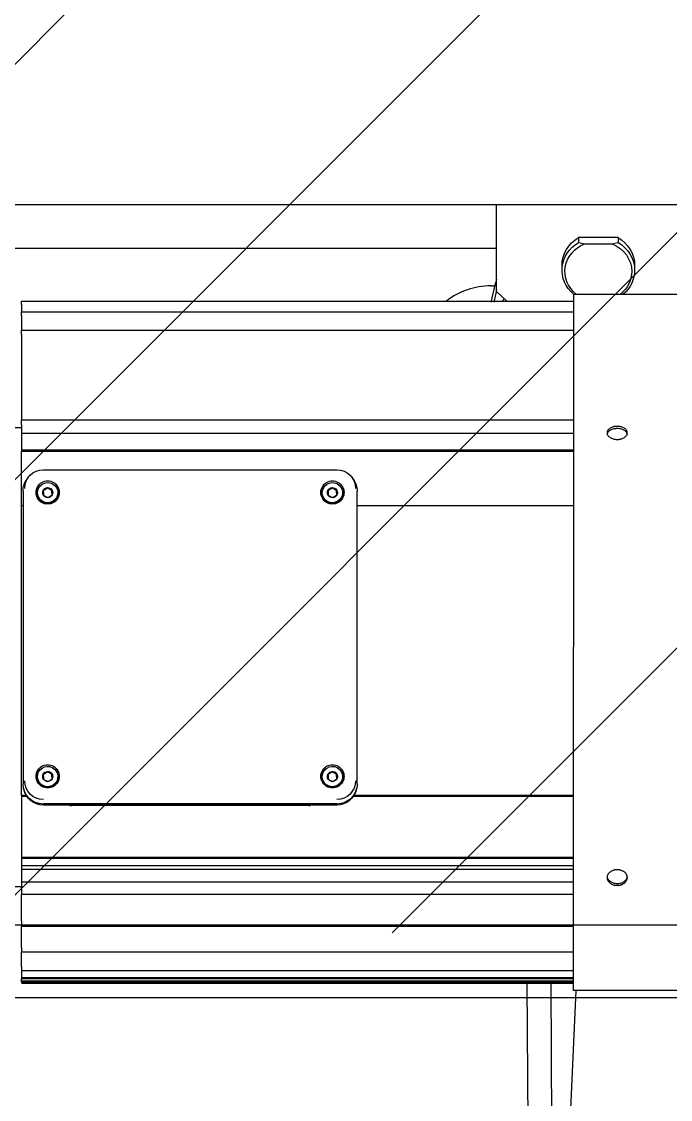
# Model space of a CAD drawing. Extents: x -599358 to 2865263, y -1062760 to 486533.
# Drawn here: x 242972 to 243323, y -693039 to -692457 of the extents above; entities that cross this region are included whole.
import ezdxf

# ---------------------------------------------------------------- set-up
doc = ezdxf.new("R2010")
doc.units = 0
for name, color, linetype in [('A-HATCH-1', 252, 'Continuous'), ('EWHS5T6M-1', 7, 'Continuous'), ('EWHS5T6M-3', 7, 'Continuous'), ('FHSGH10105-主梁-06', 7, 'Continuous'), ('零件1^葫芦小车', 7, 'Continuous')]:
    doc.layers.add(name, color=color, linetype=linetype)

msp = doc.modelspace()

# ---------------------------------------------------------------- hatches: boundary and pattern name
at = {"layer": 'A-HATCH-1'}
h = msp.add_hatch(dxfattribs=at)
h.set_pattern_fill('ANSI31', color=4, scale=100, angle=180)
h.set_pattern_definition([(45, (-1151239.83, -1271056.52), (-112.253202, 112.253202), [])])
h.paths.add_polyline_path([(244910.57, -692074.03), (237134.85, -692074.03), (237134.85, -692949.03), (244910.57, -692949.03)])

# ---------------------------------------------------------------- linework, layer by layer
at = {"layer": 'EWHS5T6M-1', "color": 4, "linetype": 'Continuous'}
msp.add_line((243226.26, -692599.46), (243228.37, -692599.46), dxfattribs=at)
for centre, radius, start, end in [((243226.26, -692638.74), 39.29, 90, 127.58862), ((243372.4, -692638.74), 149.29, 163.31441, 168.24061), ((243372.4, -692638.74), 147.71, 165.4857, 168.1137)]:
    msp.add_arc(centre, radius, start, end, dxfattribs=at)
at = {"layer": 'EWHS5T6M-3', "color": 4, "linetype": 'Continuous'}
for p, q in [((242866.4, -692555.46), (243780.97, -692555.46)), ((243229.4, -692602.52), (243229.4, -692555.46)), ((243295.06, -692573.33), (243273.74, -692573.33)), ((243273.74, -692573.33), (243273.74, -692575.98)), ((243273.74, -692575.98), (243277.03, -692576.65)), ((243277.03, -692576.65), (243291.77, -692576.65)), ((243291.77, -692576.65), (243295.06, -692575.98)), ((243295.06, -692573.33), (243295.06, -692575.98)), ((243264.76, -692590.94), (243264.76, -692588.28)), ((243304.04, -692588.28), (243304.04, -692590.94)), ((243229.4, -692602.52), (243235.01, -692607.61)), ((243271.04, -692603.89), (243271.04, -692794.68)), ((243271.04, -692603.89), (243406.97, -692603.89)), ((242972.47, -692609.54), (242972.47, -692607.61)), ((242972.47, -692607.61), (243271.04, -692607.61)), ((242972.47, -692609.54), (242972.47, -692613.51)), ((242972.47, -692615.7), (242972.47, -692613.51)), ((242972.47, -692613.51), (243271.04, -692613.51)), ((242972.47, -692615.7), (242972.47, -692623.33)), ((242972.47, -692625.77), (242972.47, -692623.33)), ((242972.47, -692623.33), (243271.04, -692623.33)), ((242972.47, -692625.77), (242972.47, -692671.83)), ((242947.33, -692675.91), (242972.47, -692675.91)), ((242972.47, -692674.51), (242972.47, -692671.83)), ((242972.47, -692671.83), (243271.04, -692671.83)), ((242972.47, -692674.51), (242972.47, -692675.91)), ((242972.47, -692675.91), (242972.47, -692676.06)), ((242972.47, -692676.06), (242972.47, -692688.68)), ((242972.47, -692679.08), (243271.04, -692679.08)), ((243271.04, -692688.27), (242972.47, -692688.27)), ((242972.47, -692689.51), (242972.47, -692688.68)), ((242972.47, -692688.68), (243271.04, -692688.68)), ((242972.47, -692718.21), (242972.47, -692689.51)), ((242984.26, -692698.81), (243142.97, -692698.81)), ((242975.45, -692703.81), (242976.18, -692702.84)), ((243151.05, -692702.84), (243151.78, -692703.81)), ((242973.26, -692710.38), (242973.26, -692868.49)), ((242981.11, -692711.7), (242981.11, -692711.2)), ((242986.47, -692708.71), (242984.19, -692710.19)), ((242986.47, -692708.71), (242986.47, -692708.44)), ((242988.89, -692709.94), (242986.47, -692708.71)), ((242988.89, -692709.94), (242988.89, -692709.67)), ((242989.04, -692712.65), (242988.89, -692709.94)), ((242992.11, -692711.2), (242992.11, -692711.7)), ((243135.11, -692711.7), (243135.11, -692711.2)), ((243140.47, -692708.71), (243138.19, -692710.19)), ((243140.47, -692708.71), (243140.47, -692708.44)), ((243142.89, -692709.94), (243140.47, -692708.71)), ((243142.89, -692709.94), (243142.89, -692709.67)), ((243143.04, -692712.65), (243142.89, -692709.94)), ((243146.11, -692711.2), (243146.11, -692711.7)), ((243153.97, -692868.49), (243153.97, -692710.38)), ((242972.47, -692874.76), (242972.47, -692718.21)), ((242973.26, -692718.21), (242972.47, -692718.21)), ((243271.04, -692718.21), (243153.97, -692718.21)), ((243271.04, -692980.21), (243271.04, -692794.68)), ((242986.47, -692862.13), (242984.19, -692863.61)), ((242986.47, -692862.13), (242986.47, -692861.86)), ((242988.89, -692863.36), (242986.47, -692862.13)), ((242988.89, -692863.36), (242988.89, -692863.08)), ((242989.04, -692866.07), (242988.89, -692863.36)), ((243140.47, -692862.13), (243138.19, -692863.61)), ((243140.47, -692862.13), (243140.47, -692861.86)), ((243142.89, -692863.36), (243140.47, -692862.13)), ((243142.89, -692863.36), (243142.89, -692863.08)), ((243143.04, -692866.07), (243142.89, -692863.36)), ((242981.11, -692865.11), (242981.11, -692864.62)), ((242992.11, -692864.62), (242992.11, -692865.11)), ((243135.11, -692865.11), (243135.11, -692864.62)), ((243146.11, -692864.62), (243146.11, -692865.11)), ((242972.47, -692874.76), (242972.47, -692875.3)), ((242974.95, -692874.76), (242972.47, -692874.76)), ((242975.31, -692875.3), (242972.47, -692875.3)), ((242972.47, -692875.3), (242972.47, -692907.18)), ((242973.61, -692871.33), (242973.48, -692870.67)), ((243271.04, -692875.3), (243151.92, -692875.3)), ((243271.04, -692874.76), (243152.27, -692874.76)), ((243153.75, -692870.67), (243153.61, -692871.33)), ((243142.97, -692879.44), (242984.26, -692879.44)), ((243142.97, -692879.99), (242984.26, -692879.99)), ((243127.8, -692880.25), (242999.43, -692880.25)), ((242972.47, -692907.18), (242972.47, -692908.28)), ((242972.47, -692907.87), (242972.47, -692923.93)), ((243271.04, -692908.28), (242972.47, -692908.28)), ((243271.04, -692908.89), (242972.47, -692908.89)), ((242972.47, -692912.76), (243271.04, -692912.76)), ((242972.47, -692914.74), (243271.04, -692914.74)), ((242972.47, -692921.47), (243271.04, -692921.47)), ((242972.47, -692924.18), (242947.33, -692924.18)), ((242972.47, -692923.93), (242972.47, -692924.18)), ((242972.47, -692925.44), (242972.47, -692924.18)), ((242972.47, -692925.44), (242972.47, -692928.36)), ((242972.47, -692942.85), (242972.47, -692928.36)), ((243271.04, -692928.36), (242972.47, -692928.36)), ((242972.47, -692942.85), (242972.47, -692945.56)), ((242972.47, -692956.97), (242972.47, -692945.56)), ((243271.04, -692945.56), (242972.47, -692945.56)), ((242972.47, -692956.97), (242972.47, -692959.45)), ((242972.47, -692958.05), (242972.47, -692959.45)), ((242972.47, -692967.47), (242972.47, -692959.45)), ((243271.04, -692959.45), (242972.47, -692959.45)), ((242972.47, -692967.47), (242972.47, -692959.45)), ((242972.47, -692967.47), (242972.47, -692969.69)), ((242972.47, -692967.47), (242972.47, -692969.69)), ((242972.47, -692969.69), (242972.47, -692973.32)), ((243271.04, -692969.69), (242972.47, -692969.69)), ((242972.47, -692969.69), (242972.47, -692973.32)), ((242972.47, -692973.32), (242972.47, -692973.97)), ((243271.04, -692973.32), (242972.47, -692973.32)), ((242972.47, -692973.32), (242972.47, -692973.97)), ((242972.47, -692975.13), (242972.47, -692973.97)), ((243271.04, -692973.97), (242972.47, -692973.97)), ((242972.47, -692975.13), (242972.47, -692973.97)), ((243271.04, -692975.13), (242972.47, -692975.13)), ((242972.47, -692975.78), (242972.47, -692975.13)), ((242972.47, -692975.78), (242972.47, -692975.13)), ((243271.04, -692975.78), (242972.47, -692975.78)), ((243271.04, -692976.49), (242972.47, -692976.49)), ((243271.04, -692976.49), (242972.47, -692976.49)), ((243271.04, -692980.21), (243271.04, -692976.49)), ((243406.97, -692980.21), (243271.04, -692980.21)), ((243406.97, -692980.21), (243271.04, -692980.21))]:
    msp.add_line(p, q, dxfattribs=at)
for centre, radius, start, end in [((242966.39, -692679.96), 34.84, 300.70928, 305.18085), ((243530.07, -692682.13), 546.59, 182.91433, 183.19856), ((243002.5, -692679.81), 32.81, 240.75757, 245.50843), ((243527.81, -692682.25), 539.61, 182.91249, 183.2004), ((243120.39, -692679.96), 34.84, 300.70928, 305.18085), ((243684.07, -692682.13), 546.59, 182.91433, 183.19856), ((243156.5, -692679.81), 32.81, 240.75757, 245.50843), ((243681.81, -692682.25), 539.61, 182.91249, 183.2004), ((243000.37, -692683.98), 32.83, 240.75922, 245.50678), ((242968.94, -692683.87), 34.88, 300.71139, 305.17874), ((243154.37, -692683.98), 32.83, 240.75922, 245.50678), ((243122.94, -692683.87), 34.88, 300.71139, 305.17874), ((242966.39, -692833.38), 34.84, 300.70928, 305.18085), ((243530.07, -692835.54), 546.59, 182.91433, 183.19856), ((243002.5, -692833.23), 32.81, 240.75757, 245.50843), ((243527.81, -692835.67), 539.61, 182.91249, 183.2004), ((243120.39, -692833.38), 34.84, 300.70928, 305.18085), ((243684.07, -692835.54), 546.59, 182.91433, 183.19856), ((243156.5, -692833.23), 32.81, 240.75757, 245.50843), ((243681.81, -692835.67), 539.61, 182.91249, 183.2004), ((243000.37, -692837.39), 32.83, 240.75922, 245.50678), ((242968.94, -692837.28), 34.88, 300.71139, 305.17874), ((243154.37, -692837.39), 32.83, 240.75922, 245.50678), ((243122.94, -692837.28), 34.88, 300.71139, 305.17874), ((242999.25, -692877.13), 3.12, 258.83199, 273.3239), ((243127.98, -692877.13), 3.12, 266.67523, 281.16889)]:
    msp.add_arc(centre, radius, start, end, dxfattribs=at)
at = {"layer": 'EWHS5T6M-3', "color": 4, "linetype": 'Continuous', "extrusion": (0, 0, -1)}
for centre, major_axis, ratio, start_param, end_param in [((243284.4, -692590.94), (19.64, 0), 0.906308, 2.318559, 4.138876), ((243284.4, -692588.28), (19.64, 0), 0.906308, 3.141593, 4.138876), ((243284.4, -692591.6), (18.07, 0), 0.906308, 2.292842, 4.292278), ((243284.4, -692591.6), (-18.07, 0), 0.906308, 1.990908, 3.141593), ((243284.4, -692588.28), (19.64, 0), 0.906308, 5.285902, 6.283185), ((243284.4, -692590.94), (-19.64, 0), 0.906308, 2.144309, 3.141593), ((243284.4, -692591.6), (18.07, 0), 0.906308, 0, 0.84875), ((243284.4, -692590.94), (19.64, 0), 0.906308, 0, 0.814997), ((243166.54, -692568.98), (-78.57, 0), 0.906308, 3.692209, 3.714995), ((242984.26, -692708.86), (10.09, 0), 0.996195, 3.141593, 4.712389), ((243142.97, -692708.86), (10.09, 0), 0.996195, 4.712389, 6.283185), ((242984.26, -692710.38), (-11, 0), 0.996195, 0, 0.642281), ((242986.61, -692711.08), (6.29, 0), 0.996195, 1.570796, 4.712389), ((242986.61, -692711.2), (5.5, 0), 0.996195, 1.517654, 4.659247), ((242986.61, -692711.2), (-5.5, 0), 0.996195, 1.517654, 4.659247), ((242986.61, -692711.08), (-6.29, 0), 0.996195, 1.570796, 4.712389), ((243140.61, -692711.08), (6.29, 0), 0.996195, 1.570796, 4.712389), ((243140.61, -692711.2), (5.5, 0), 0.996195, 1.517654, 4.659247), ((243140.61, -692711.2), (-5.5, 0), 0.996195, 1.517654, 4.659247), ((243140.61, -692711.08), (-6.29, 0), 0.996195, 1.570796, 4.712389), ((243142.97, -692710.38), (11, 0), 0.996195, 5.640904, 6.283185), ((242986.61, -692711.7), (5.92, 0), 0.996195, 2.540562, 4.159734), ((242986.61, -692711.7), (5.5, 0), 0.996195, 1.517654, 3.141593), ((242986.61, -692711.15), (2.72, 0), 0.996195, 2.564851, 3.612049), ((242986.61, -692711.15), (-2.72, 0), 0.996195, 0.470456, 1.517654), ((242986.61, -692711.15), (-2.72, 0), 0.996195, 1.517654, 2.564851), ((242986.61, -692711.7), (-5.5, 0), 0.996195, 3.141593, 4.659247), ((242986.61, -692711.15), (-2.72, 0), 0.996195, 2.564851, 3.612049), ((242986.61, -692711.7), (-5.92, 0), 0.996195, 2.123451, 3.742624), ((243140.61, -692711.7), (5.92, 0), 0.996195, 2.540562, 4.159734), ((243140.61, -692711.7), (5.5, 0), 0.996195, 1.517654, 3.141593), ((243140.61, -692711.15), (2.72, 0), 0.996195, 2.564851, 3.612049), ((243140.61, -692711.15), (-2.72, 0), 0.996195, 0.470456, 1.517654), ((243140.61, -692711.15), (-2.72, 0), 0.996195, 1.517654, 2.564851), ((243140.61, -692711.7), (-5.5, 0), 0.996195, 3.141593, 4.659247), ((243140.61, -692711.15), (-2.72, 0), 0.996195, 2.564851, 3.612049), ((243140.61, -692711.7), (-5.92, 0), 0.996195, 2.123451, 3.742624), ((242986.61, -692711.15), (2.72, 0), 0.996195, 1.517654, 2.564851), ((242986.61, -692711.15), (2.72, 0), 0.996195, 0.470456, 1.517654), ((243140.61, -692711.15), (2.72, 0), 0.996195, 1.517654, 2.564851), ((243140.61, -692711.15), (2.72, 0), 0.996195, 0.470456, 1.517654), ((242986.61, -692864.49), (6.29, 0), 0.996195, 1.570796, 4.712389), ((242986.61, -692865.11), (5.92, 0), 0.996195, 2.540562, 4.159734), ((242986.61, -692864.62), (5.5, 0), 0.996195, 1.517654, 4.659247), ((242986.61, -692864.56), (2.72, 0), 0.996195, 2.564851, 3.612049), ((242986.61, -692864.56), (-2.72, 0), 0.996195, 0.470456, 1.517654), ((242986.61, -692864.62), (-5.5, 0), 0.996195, 1.517654, 4.659247), ((242986.61, -692864.56), (-2.72, 0), 0.996195, 1.517654, 2.564851), ((242986.61, -692864.49), (-6.29, 0), 0.996195, 1.570796, 4.712389), ((242986.61, -692864.56), (-2.72, 0), 0.996195, 2.564851, 3.612049), ((242986.61, -692865.11), (-5.92, 0), 0.996195, 2.123451, 3.742624), ((243140.61, -692864.49), (6.29, 0), 0.996195, 1.570796, 4.712389), ((243140.61, -692865.11), (5.92, 0), 0.996195, 2.540562, 4.159734), ((243140.61, -692864.62), (5.5, 0), 0.996195, 1.517654, 4.659247), ((243140.61, -692864.56), (2.72, 0), 0.996195, 2.564851, 3.612049), ((243140.61, -692864.56), (-2.72, 0), 0.996195, 0.470456, 1.517654), ((243140.61, -692864.62), (-5.5, 0), 0.996195, 1.517654, 4.659247), ((243140.61, -692864.56), (-2.72, 0), 0.996195, 1.517654, 2.564851), ((243140.61, -692864.49), (-6.29, 0), 0.996195, 1.570796, 4.712389), ((243140.61, -692864.56), (-2.72, 0), 0.996195, 2.564851, 3.612049), ((243140.61, -692865.11), (-5.92, 0), 0.996195, 2.123451, 3.742624), ((242984.26, -692868.49), (-11, 0), 0.996195, 4.712389, 6.283185), ((242984.26, -692866.97), (-10.09, 0), 0.996195, 4.712389, 6.283185), ((242986.61, -692865.11), (5.5, 0), 0.996195, 1.517654, 3.141593), ((242986.61, -692864.56), (2.72, 0), 0.996195, 1.517654, 2.564851), ((242986.61, -692864.56), (2.72, 0), 0.996195, 0.470456, 1.517654), ((242986.61, -692865.11), (-5.5, 0), 0.996195, 3.141593, 4.659247), ((243140.61, -692865.11), (5.5, 0), 0.996195, 1.517654, 3.141593), ((243140.61, -692864.56), (2.72, 0), 0.996195, 1.517654, 2.564851), ((243140.61, -692864.56), (2.72, 0), 0.996195, 0.470456, 1.517654), ((243140.61, -692865.11), (-5.5, 0), 0.996195, 3.141593, 4.659247), ((243142.97, -692866.97), (-10.09, 0), 0.996195, 3.141593, 4.712389), ((243142.97, -692868.49), (11, 0), 0.996195, 6.283185, 7.853982), ((242984.26, -692869.17), (10.86, 0), 0.996195, 1.570796, 2.940732), ((243142.97, -692869.17), (10.86, 0), 0.996195, 0.20086, 1.570796)]:
    msp.add_ellipse(centre, major_axis=major_axis, ratio=ratio, start_param=start_param, end_param=end_param, dxfattribs=at)
at = {"layer": 'EWHS5T6M-3', "color": 4, "linetype": 'Continuous'}
for points, knots in [([(243294.61, -692675.35), (243294.51, -692675.35), (243294.3, -692675.35), (243294, -692675.37), (243293.69, -692675.4), (243293.39, -692675.43), (243293.09, -692675.48), (243292.8, -692675.54), (243292.27, -692675.67), (243291.54, -692675.91), (243290.7, -692676.34), (243290.01, -692676.86), (243289.5, -692677.46), (243289.18, -692678.12), (243289.08, -692678.82), (243289.18, -692679.51), (243289.5, -692680.19), (243290.01, -692680.81), (243290.7, -692681.37), (243291.53, -692681.82), (243292.33, -692682.11), (243293.01, -692682.27), (243293.53, -692682.36), (243294.07, -692682.41), (243294.43, -692682.42), (243294.61, -692682.42)], [0, 0, 0, 0, 0.017969, 0.035808, 0.053574, 0.071324, 0.089115, 0.107004, 0.125048, 0.18751, 0.2499, 0.312443, 0.374783, 0.437331, 0.499754, 0.56222, 0.624775, 0.687117, 0.749694, 0.81201, 0.874549, 0.905951, 0.937122, 0.96837, 1, 1, 1, 1]), ([(243294.61, -692676.56), (243294.33, -692676.56), (243293.71, -692676.58), (243292.73, -692676.74), (243291.68, -692677.05), (243290.39, -692677.68), (243289.36, -692678.71), (243289.11, -692679.62), (243289.11, -692680.02), (243289.11, -692680.02)], [0, 0, 0, 0, 0.0498308, 0.1081871, 0.1750598, 0.2504376, 0.3920247, 0.4999332, 0.5001595, 0.5001595, 0.5001595, 0.5001595]), ([(243294.61, -692682.42), (243294.7, -692682.42), (243294.88, -692682.42), (243295.15, -692682.41), (243295.42, -692682.38), (243295.77, -692682.34), (243296.21, -692682.27), (243296.72, -692682.15), (243297.21, -692682), (243297.83, -692681.75), (243298.53, -692681.37), (243299.21, -692680.82), (243299.73, -692680.19), (243300.04, -692679.52), (243300.15, -692678.82), (243300.04, -692678.13), (243299.73, -692677.47), (243299.22, -692676.86), (243298.53, -692676.34), (243297.69, -692675.91), (243296.89, -692675.64), (243296.21, -692675.49), (243295.69, -692675.41), (243295.15, -692675.36), (243294.79, -692675.35), (243294.61, -692675.35)], [0, 0, 0, 0, 0.015617, 0.031217, 0.046838, 0.062519, 0.093859, 0.125183, 0.156348, 0.187563, 0.250185, 0.312521, 0.375062, 0.437522, 0.499933, 0.562494, 0.624855, 0.687415, 0.749875, 0.812345, 0.87492, 0.906097, 0.937303, 0.968653, 1, 1, 1, 1]), ([(243300.11, -692680.02), (243300.11, -692679.62), (243299.87, -692678.71), (243298.77, -692677.61), (243297.25, -692676.92), (243295.88, -692676.6), (243295.01, -692676.57), (243294.61, -692676.56)], [0.500163, 0.500163, 0.500163, 0.500163, 0.6080037, 0.7495025, 0.8480688, 0.931583, 1, 1, 1, 1]), ([(243294.61, -692914.98), (243294.51, -692914.98), (243294.3, -692914.98), (243294, -692915), (243293.69, -692915.03), (243293.39, -692915.08), (243293.09, -692915.14), (243292.8, -692915.22), (243292.27, -692915.37), (243291.54, -692915.68), (243290.7, -692916.22), (243290.01, -692916.87), (243289.5, -692917.61), (243289.18, -692918.41), (243289.08, -692919.24), (243289.18, -692920.07), (243289.5, -692920.86), (243290.01, -692921.58), (243290.7, -692922.21), (243291.53, -692922.73), (243292.33, -692923.05), (243293.01, -692923.23), (243293.53, -692923.33), (243294.07, -692923.39), (243294.43, -692923.4), (243294.61, -692923.4)], [0, 0, 0, 0, 0.017969, 0.035808, 0.053574, 0.071324, 0.089115, 0.107004, 0.125048, 0.18751, 0.2499, 0.312443, 0.374783, 0.437331, 0.499754, 0.56222, 0.624775, 0.687117, 0.749694, 0.81201, 0.874549, 0.905951, 0.937122, 0.96837, 1, 1, 1, 1]), ([(243294.61, -692923.4), (243294.7, -692923.4), (243294.88, -692923.4), (243295.15, -692923.38), (243295.42, -692923.36), (243295.77, -692923.31), (243296.21, -692923.23), (243296.72, -692923.1), (243297.21, -692922.92), (243297.83, -692922.65), (243298.53, -692922.22), (243299.21, -692921.59), (243299.73, -692920.86), (243300.04, -692920.07), (243300.15, -692919.25), (243300.04, -692918.42), (243299.73, -692917.62), (243299.22, -692916.87), (243298.53, -692916.22), (243297.69, -692915.68), (243296.89, -692915.35), (243296.21, -692915.16), (243295.69, -692915.05), (243295.15, -692914.99), (243294.79, -692914.98), (243294.61, -692914.98)], [0, 0, 0, 0, 0.015617, 0.031217, 0.046838, 0.062519, 0.093859, 0.125183, 0.156348, 0.187563, 0.250185, 0.312521, 0.375062, 0.437522, 0.499933, 0.562494, 0.624855, 0.687415, 0.749875, 0.812345, 0.87492, 0.906097, 0.937303, 0.968653, 1, 1, 1, 1]), ([(243289.11, -692918.24), (243289.11, -692918.71), (243289.36, -692919.8), (243290.46, -692921.12), (243291.98, -692921.95), (243293.35, -692922.33), (243294.22, -692922.37), (243294.61, -692922.39)], [0.5001595, 0.5001595, 0.5001595, 0.5001595, 0.6077712, 0.7492495, 0.8479785, 0.9315772, 1, 1, 1, 1]), ([(243294.61, -692922.39), (243294.9, -692922.38), (243295.52, -692922.36), (243296.5, -692922.17), (243297.54, -692921.8), (243298.84, -692921.04), (243299.87, -692919.81), (243300.11, -692918.71), (243300.11, -692918.24), (243300.11, -692918.24)], [0, 0, 0, 0, 0.0496998, 0.1080452, 0.1750266, 0.2506324, 0.3922836, 0.5000874, 0.500163, 0.500163, 0.500163, 0.500163])]:
    msp.add_open_spline(points, degree=3, knots=knots, dxfattribs=at)
at = {"layer": 'FHSGH10105-主梁-06', "color": 4, "linetype": 'Continuous'}
for p, q in [((242865.61, -692579.03), (243229.4, -692579.03)), ((237379.6, -692944.74), (244910.57, -692944.74)), ((237386.28, -692984.03), (244910.57, -692984.03))]:
    msp.add_line(p, q, dxfattribs=at)
at = {"layer": '零件1^葫芦小车', "color": 4, "linetype": 'Continuous'}
for p, q in [((243247.71, -693300.31), (243246, -692976.49)), ((243249.8, -693483.16), (243272.38, -692980.21)), ((243258.63, -692976.49), (243260.43, -693308.84))]:
    msp.add_line(p, q, dxfattribs=at)

doc.saveas('drawing.dxf')
